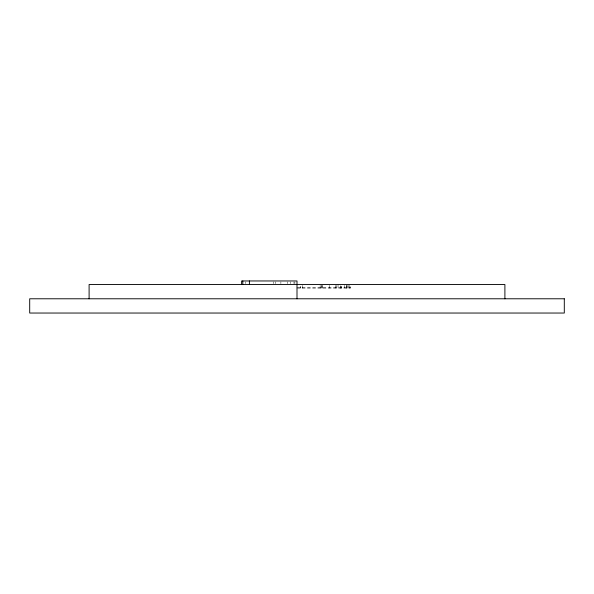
<?xml version="1.0" encoding="UTF-8"?>
<svg xmlns="http://www.w3.org/2000/svg" width="594" height="594" viewBox="0 0 594 594"><rect width="100%" height="100%" fill="white"/><g stroke="black" fill="none" stroke-linecap="round" stroke-linejoin="round"><path stroke-width="0.45" stroke-dasharray="2.97 2.23" d="M300.571 286.308L300.571 288.09L300.571 285.417M340.971 286.902L340.971 288.09L340.971 285.417M297 287.793L350.557 287.793M297 288.09L350.557 288.09L350.557 285.417M349.376 285.417L349.376 288.09M348.767 285.417L348.767 288.09M347.572 285.417L347.572 288.09M346.681 285.417L346.681 288.09M346.54 285.417L346.54 288.09M344.594 285.417L344.594 287.793M341.557 286.308L341.557 288.09M340.377 285.714L340.377 288.09M338.031 284.526L338.031 288.09M336.241 285.417L336.241 288.09M335.655 285.417L335.655 288.09M329.336 285.417L329.336 288.09M322.327 285.417L322.245 288.09M321.963 285.417L321.963 288.09M321.339 285.417L321.339 288.09M320.144 285.417L320.144 288.09M302.74 285.417L302.74 288.09M294.884 281.853L294.884 283.635M293.963 281.853L293.963 283.635M290.399 281.853L290.399 283.635M287.481 281.853L287.481 283.635M280.88 281.853L280.88 283.635M275.601 281.853L275.601 283.635M273.262 281.853L273.262 283.635M245.782 281.853L245.782 283.635"/><path stroke-width="0.89" d="M504.9 298.782L504.9 284.526L89.1 284.526L89.1 298.782M297 298.782L297 280.962L241.609 280.962L241.609 284.526M249.406 280.962L249.406 284.526M242.805 280.962L242.805 284.526M564.3 298.782L29.7 298.782L29.7 313.038L564.3 313.038L564.3 298.782"/></g></svg>
